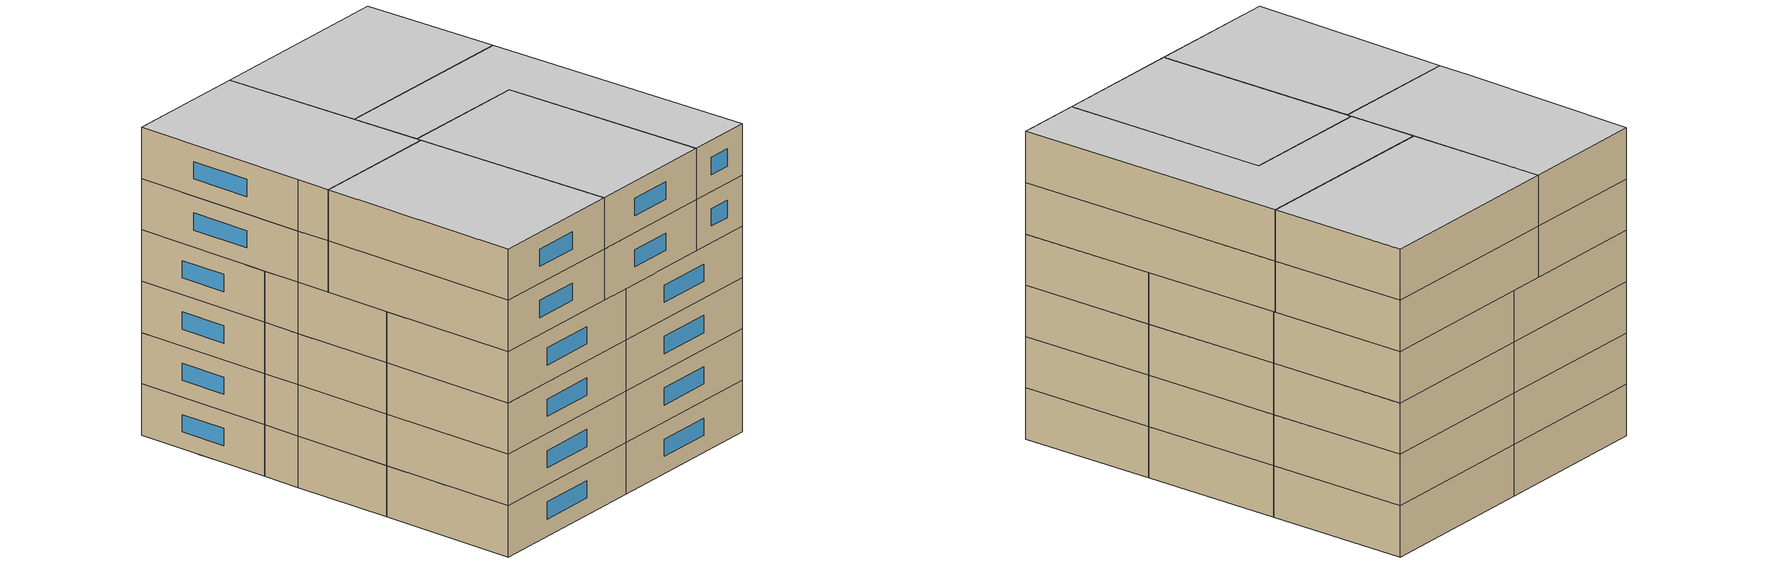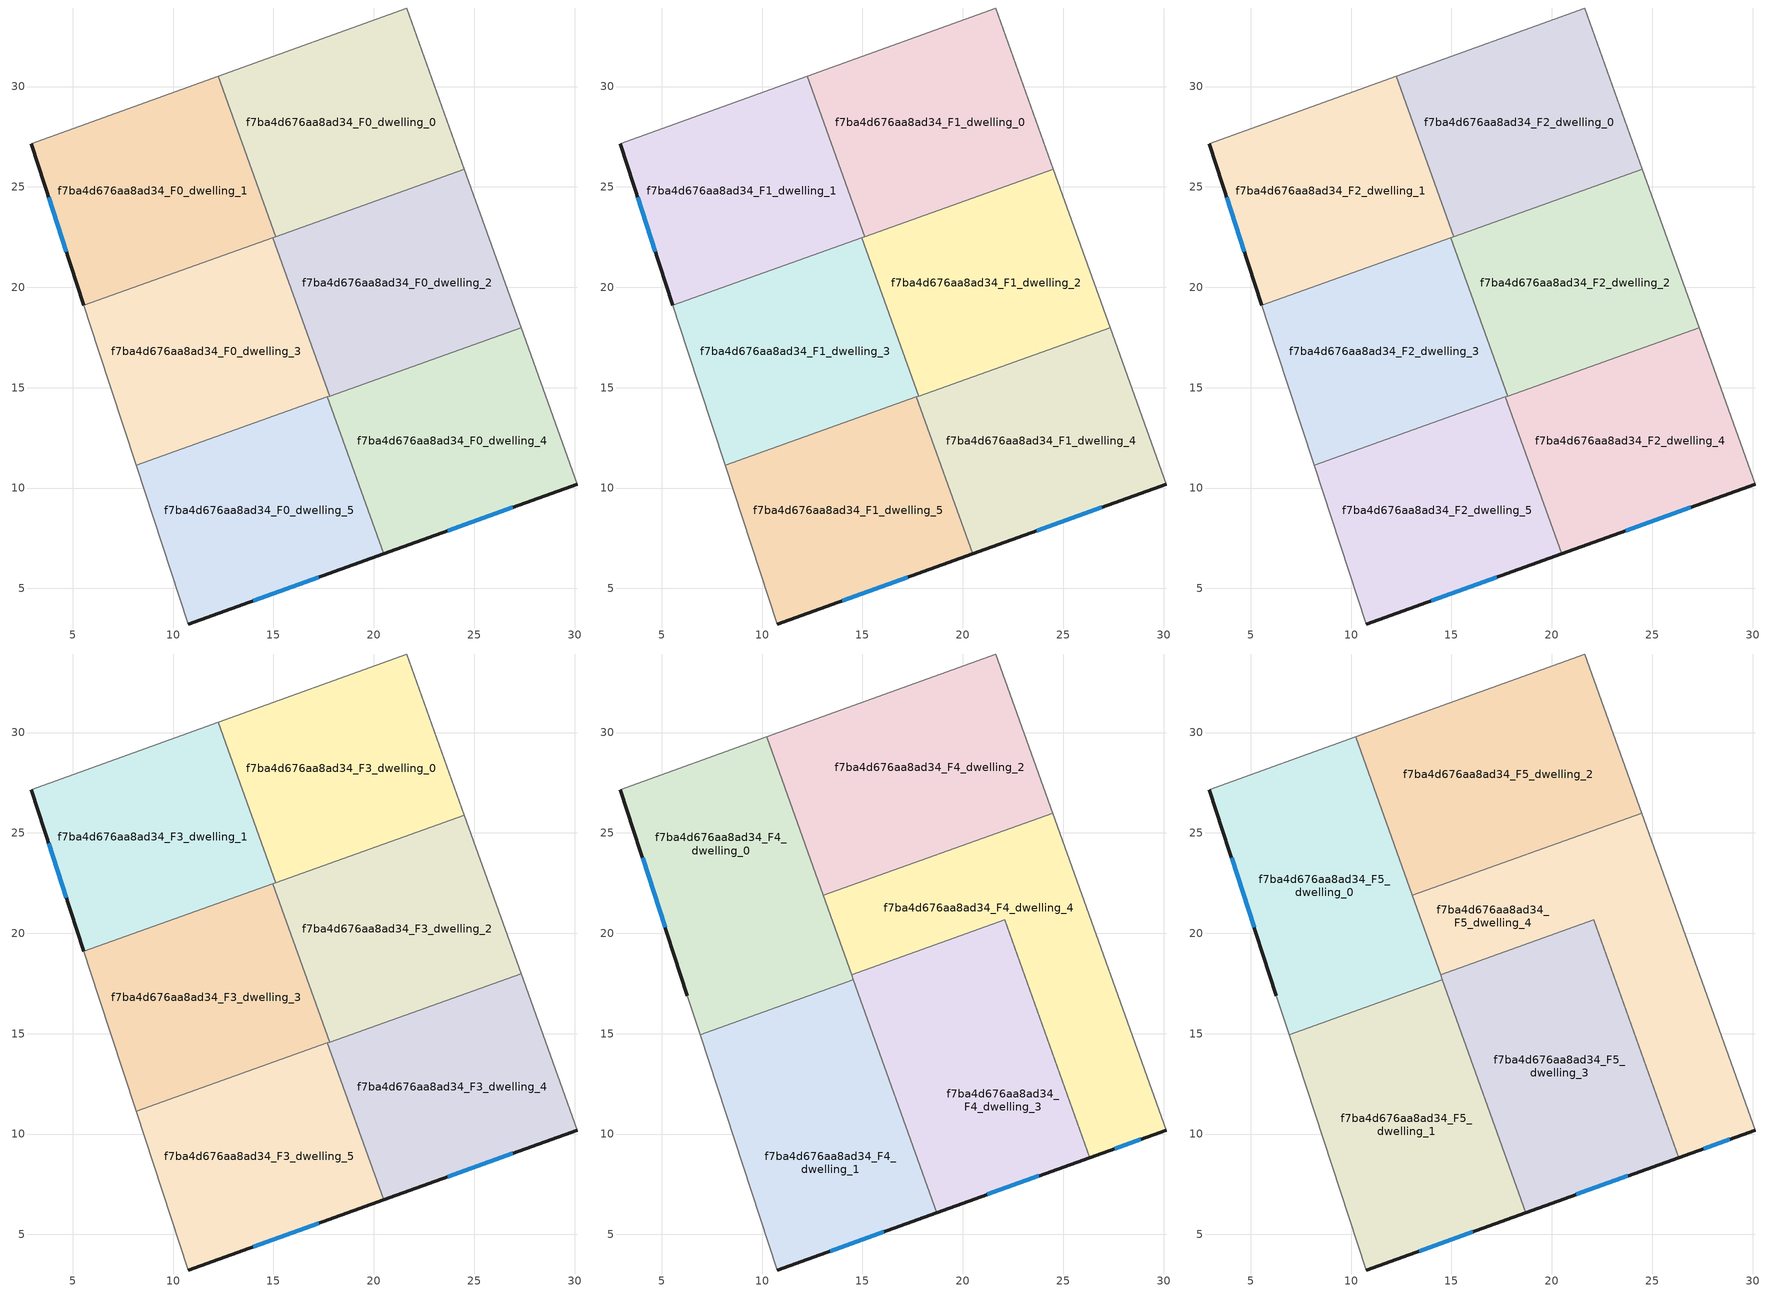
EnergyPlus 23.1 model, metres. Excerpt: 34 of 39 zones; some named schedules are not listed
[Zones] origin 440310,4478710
f7ba4d676aa8ad34_F0_dwelling_0
 floor ground (EU_floor_Construction): 21.64,33.91 24.51,25.89 15.11,22.53 12.25,30.52 z0
 wall adiabatic (EU_wall_Construction): 24.51,25.89 21.64,33.91 12.25,30.52 z0:3
 wall to f7ba4d676aa8ad34_F0_dwelling_1 (EU_wall_Construction): 12.25,30.52 15.11,22.53 z0:3
 wall to f7ba4d676aa8ad34_F0_dwelling_2 (EU_wall_Construction): 15.11,22.53 24.51,25.89 z0:3
f7ba4d676aa8ad34_F0_dwelling_1
 floor ground (EU_floor_Construction): 12.25,30.52 15.11,22.53 5.56,19.11 2.95,27.16 z0
 wall outside (EU_wall_Construction): 2.95,27.16 5.56,19.11 z0:3
 wall adiabatic (EU_wall_Construction): 12.25,30.52 2.95,27.16 z0:3
 wall to f7ba4d676aa8ad34_F0_dwelling_3 (EU_wall_Construction): 5.56,19.11 14.98,22.48 z0:3
 wall to f7ba4d676aa8ad34_F0_dwelling_2 (EU_wall_Construction): 14.98,22.48 15.11,22.52 z0:3
 window (EU_Window_Construction): 3.81,24.49 4.69,21.78 z0.99:2.01
f7ba4d676aa8ad34_F0_dwelling_2
 floor ground (EU_floor_Construction): 24.51,25.89 27.34,17.99 17.8,14.58 14.98,22.48 z0
 wall adiabatic (EU_wall_Construction): 27.34,17.99 24.51,25.89 z0:3
 wall to f7ba4d676aa8ad34_F0_dwelling_3 (EU_wall_Construction): 14.98,22.48 17.8,14.58 z0:3
 wall to f7ba4d676aa8ad34_F0_dwelling_4 (EU_wall_Construction): 17.8,14.58 27.34,17.99 z0:3
f7ba4d676aa8ad34_F0_dwelling_3
 floor ground (EU_floor_Construction): 14.98,22.48 17.8,14.58 8.17,11.13 6.28,16.88 5.56,19.11 z0
 wall adiabatic (EU_wall_Construction): 5.56,19.11 6.28,16.88 8.17,11.13 z0:3
 wall to f7ba4d676aa8ad34_F0_dwelling_5 (EU_wall_Construction): 8.17,11.13 17.69,14.54 z0:3
 wall to f7ba4d676aa8ad34_F0_dwelling_4 (EU_wall_Construction): 17.69,14.54 17.8,14.58 z0:3
f7ba4d676aa8ad34_F0_dwelling_4
 floor ground (EU_floor_Construction): 27.34,17.99 30.13,10.19 20.49,6.72 17.69,14.54 z0
 wall outside (EU_wall_Construction): 20.49,6.72 30.13,10.19 z0:3
 wall adiabatic (EU_wall_Construction): 30.13,10.19 27.34,17.99 z0:3
 wall to f7ba4d676aa8ad34_F0_dwelling_5 (EU_wall_Construction): 17.69,14.54 20.49,6.72 z0:3
 window (EU_Window_Construction): 23.68,7.87 26.93,9.04 z0.99:2.01
f7ba4d676aa8ad34_F0_dwelling_5
 floor ground (EU_floor_Construction): 17.69,14.54 20.49,6.72 10.77,3.23 8.17,11.13 z0
 wall outside (EU_wall_Construction): 10.77,3.23 20.49,6.72 z0:3
 wall adiabatic (EU_wall_Construction): 8.17,11.13 10.77,3.23 z0:3
 window (EU_Window_Construction): 13.99,4.39 17.27,5.57 z0.99:2.01
f7ba4d676aa8ad34_F1_dwelling_0
 floor to f7ba4d676aa8ad34_F0_dwelling_0 (EU_floor_Construction): 21.64,33.91 24.51,25.89 15.11,22.53 12.25,30.52 z3
 wall adiabatic (EU_wall_Construction): 24.51,25.89 21.64,33.91 12.25,30.52 z3:6
 wall to f7ba4d676aa8ad34_F1_dwelling_1 (EU_wall_Construction): 12.25,30.52 15.11,22.53 z3:6
 wall to f7ba4d676aa8ad34_F1_dwelling_2 (EU_wall_Construction): 15.11,22.53 24.51,25.89 z3:6
f7ba4d676aa8ad34_F1_dwelling_1
 floor to f7ba4d676aa8ad34_F0_dwelling_1 (EU_floor_Construction): 12.25,30.52 15.11,22.53 5.56,19.11 2.95,27.16 z3
 wall outside (EU_wall_Construction): 2.95,27.16 5.56,19.11 z3:6
 wall adiabatic (EU_wall_Construction): 12.25,30.52 2.95,27.16 z3:6
 wall to f7ba4d676aa8ad34_F1_dwelling_3 (EU_wall_Construction): 5.56,19.11 14.98,22.48 z3:6
 wall to f7ba4d676aa8ad34_F1_dwelling_2 (EU_wall_Construction): 14.98,22.48 15.11,22.52 z3:6
 window (EU_Window_Construction): 3.81,24.49 4.69,21.78 z3.99:5.01
f7ba4d676aa8ad34_F1_dwelling_2
 floor to f7ba4d676aa8ad34_F0_dwelling_2 (EU_floor_Construction): 24.51,25.89 27.34,17.99 17.8,14.58 14.98,22.48 z3
 wall adiabatic (EU_wall_Construction): 27.34,17.99 24.51,25.89 z3:6
 wall to f7ba4d676aa8ad34_F1_dwelling_3 (EU_wall_Construction): 14.98,22.48 17.8,14.58 z3:6
 wall to f7ba4d676aa8ad34_F1_dwelling_4 (EU_wall_Construction): 17.8,14.58 27.34,17.99 z3:6
f7ba4d676aa8ad34_F1_dwelling_3
 floor to f7ba4d676aa8ad34_F0_dwelling_3 (EU_floor_Construction): 14.98,22.48 17.8,14.58 8.17,11.13 6.28,16.88 5.56,19.11 z3
 wall adiabatic (EU_wall_Construction): 5.56,19.11 6.28,16.88 8.17,11.13 z3:6
 wall to f7ba4d676aa8ad34_F1_dwelling_5 (EU_wall_Construction): 8.17,11.13 17.69,14.54 z3:6
 wall to f7ba4d676aa8ad34_F1_dwelling_4 (EU_wall_Construction): 17.69,14.54 17.8,14.58 z3:6
f7ba4d676aa8ad34_F1_dwelling_4
 floor to f7ba4d676aa8ad34_F0_dwelling_4 (EU_floor_Construction): 27.34,17.99 30.13,10.19 20.49,6.72 17.69,14.54 z3
 wall outside (EU_wall_Construction): 20.49,6.72 30.13,10.19 z3:6
 wall adiabatic (EU_wall_Construction): 30.13,10.19 27.34,17.99 z3:6
 wall to f7ba4d676aa8ad34_F1_dwelling_5 (EU_wall_Construction): 17.69,14.54 20.49,6.72 z3:6
 window (EU_Window_Construction): 23.68,7.87 26.93,9.04 z3.99:5.01
f7ba4d676aa8ad34_F1_dwelling_5
 floor to f7ba4d676aa8ad34_F0_dwelling_5 (EU_floor_Construction): 17.69,14.54 20.49,6.72 10.77,3.23 8.17,11.13 z3
 wall outside (EU_wall_Construction): 10.77,3.23 20.49,6.72 z3:6
 wall adiabatic (EU_wall_Construction): 8.17,11.13 10.77,3.23 z3:6
 window (EU_Window_Construction): 13.99,4.39 17.27,5.57 z3.99:5.01
f7ba4d676aa8ad34_F2_dwelling_0
 floor to f7ba4d676aa8ad34_F1_dwelling_0 (EU_floor_Construction): 21.64,33.91 24.51,25.89 15.11,22.53 12.25,30.52 z6
 wall adiabatic (EU_wall_Construction): 24.51,25.89 21.64,33.91 12.25,30.52 z6:9
 wall to f7ba4d676aa8ad34_F2_dwelling_1 (EU_wall_Construction): 12.25,30.52 15.11,22.53 z6:9
 wall to f7ba4d676aa8ad34_F2_dwelling_2 (EU_wall_Construction): 15.11,22.53 24.51,25.89 z6:9
f7ba4d676aa8ad34_F2_dwelling_1
 floor to f7ba4d676aa8ad34_F1_dwelling_1 (EU_floor_Construction): 12.25,30.52 15.11,22.53 5.56,19.11 2.95,27.16 z6
 wall outside (EU_wall_Construction): 2.95,27.16 5.56,19.11 z6:9
 wall adiabatic (EU_wall_Construction): 12.25,30.52 2.95,27.16 z6:9
 wall to f7ba4d676aa8ad34_F2_dwelling_3 (EU_wall_Construction): 5.56,19.11 14.98,22.48 z6:9
 wall to f7ba4d676aa8ad34_F2_dwelling_2 (EU_wall_Construction): 14.98,22.48 15.11,22.52 z6:9
 window (EU_Window_Construction): 3.81,24.49 4.69,21.78 z6.99:8.01
f7ba4d676aa8ad34_F2_dwelling_2
 floor to f7ba4d676aa8ad34_F1_dwelling_2 (EU_floor_Construction): 24.51,25.89 27.34,17.99 17.8,14.58 14.98,22.48 z6
 wall adiabatic (EU_wall_Construction): 27.34,17.99 24.51,25.89 z6:9
 wall to f7ba4d676aa8ad34_F2_dwelling_3 (EU_wall_Construction): 14.98,22.48 17.8,14.58 z6:9
 wall to f7ba4d676aa8ad34_F2_dwelling_4 (EU_wall_Construction): 17.8,14.58 27.34,17.99 z6:9
f7ba4d676aa8ad34_F2_dwelling_3
 floor to f7ba4d676aa8ad34_F1_dwelling_3 (EU_floor_Construction): 14.98,22.48 17.8,14.58 8.17,11.13 6.28,16.88 5.56,19.11 z6
 wall adiabatic (EU_wall_Construction): 5.56,19.11 6.28,16.88 8.17,11.13 z6:9
 wall to f7ba4d676aa8ad34_F2_dwelling_5 (EU_wall_Construction): 8.17,11.13 17.69,14.54 z6:9
 wall to f7ba4d676aa8ad34_F2_dwelling_4 (EU_wall_Construction): 17.69,14.54 17.8,14.58 z6:9
f7ba4d676aa8ad34_F2_dwelling_4
 floor to f7ba4d676aa8ad34_F1_dwelling_4 (EU_floor_Construction): 27.34,17.99 30.13,10.19 20.49,6.72 17.69,14.54 z6
 wall outside (EU_wall_Construction): 20.49,6.72 30.13,10.19 z6:9
 wall adiabatic (EU_wall_Construction): 30.13,10.19 27.34,17.99 z6:9
 wall to f7ba4d676aa8ad34_F2_dwelling_5 (EU_wall_Construction): 17.69,14.54 20.49,6.72 z6:9
 window (EU_Window_Construction): 23.68,7.87 26.93,9.04 z6.99:8.01
f7ba4d676aa8ad34_F2_dwelling_5
 floor to f7ba4d676aa8ad34_F1_dwelling_5 (EU_floor_Construction): 17.69,14.54 20.49,6.72 10.77,3.23 8.17,11.13 z6
 wall outside (EU_wall_Construction): 10.77,3.23 20.49,6.72 z6:9
 wall adiabatic (EU_wall_Construction): 8.17,11.13 10.77,3.23 z6:9
 window (EU_Window_Construction): 13.99,4.39 17.27,5.57 z6.99:8.01
f7ba4d676aa8ad34_F3_dwelling_0
 floor to f7ba4d676aa8ad34_F2_dwelling_0 (EU_floor_Construction): 21.64,33.91 24.51,25.89 15.11,22.53 12.25,30.52 z9
 wall adiabatic (EU_wall_Construction): 24.51,25.89 21.64,33.91 12.25,30.52 z9:12
 wall to f7ba4d676aa8ad34_F3_dwelling_1 (EU_wall_Construction): 12.25,30.52 15.11,22.53 z9:12
 wall to f7ba4d676aa8ad34_F3_dwelling_2 (EU_wall_Construction): 15.11,22.53 24.51,25.89 z9:12
f7ba4d676aa8ad34_F3_dwelling_1
 floor to f7ba4d676aa8ad34_F2_dwelling_1 (EU_floor_Construction): 12.25,30.52 15.11,22.53 5.56,19.11 2.95,27.16 z9
 wall outside (EU_wall_Construction): 2.95,27.16 5.56,19.11 z9:12
 wall adiabatic (EU_wall_Construction): 12.25,30.52 2.95,27.16 z9:12
 wall to f7ba4d676aa8ad34_F3_dwelling_3 (EU_wall_Construction): 5.56,19.11 14.98,22.48 z9:12
 wall to f7ba4d676aa8ad34_F3_dwelling_2 (EU_wall_Construction): 14.98,22.48 15.11,22.52 z9:12
 window (EU_Window_Construction): 3.81,24.49 4.69,21.78 z9.99:11.01
f7ba4d676aa8ad34_F3_dwelling_2
 floor to f7ba4d676aa8ad34_F2_dwelling_2 (EU_floor_Construction): 24.51,25.89 27.34,17.99 17.8,14.58 14.98,22.48 z9
 wall adiabatic (EU_wall_Construction): 27.34,17.99 24.51,25.89 z9:12
 wall to f7ba4d676aa8ad34_F3_dwelling_3 (EU_wall_Construction): 14.98,22.48 17.8,14.58 z9:12
 wall to f7ba4d676aa8ad34_F3_dwelling_4 (EU_wall_Construction): 17.8,14.58 27.34,17.99 z9:12
 ceiling adiabatic (EU_roof_Construction): 23.53,16.63 22.08,20.67 16.36,18.62 17.8,14.58 z12
f7ba4d676aa8ad34_F3_dwelling_3
 floor to f7ba4d676aa8ad34_F2_dwelling_3 (EU_floor_Construction): 14.98,22.48 17.8,14.58 8.17,11.13 6.28,16.88 5.56,19.11 z9
 wall adiabatic (EU_wall_Construction): 5.56,19.11 6.28,16.88 8.17,11.13 z9:12
 wall to f7ba4d676aa8ad34_F3_dwelling_5 (EU_wall_Construction): 8.17,11.13 17.69,14.54 z9:12
 wall to f7ba4d676aa8ad34_F3_dwelling_4 (EU_wall_Construction): 17.69,14.54 17.8,14.58 z9:12
 ceiling adiabatic (EU_roof_Construction): 15.91,13.9 8.17,11.13 17.8,14.58 14.98,22.48 7.07,19.65 13.08,21.8 z12
f7ba4d676aa8ad34_F3_dwelling_4
 floor to f7ba4d676aa8ad34_F2_dwelling_4 (EU_floor_Construction): 27.34,17.99 30.13,10.19 20.49,6.72 17.69,14.54 z9
 wall outside (EU_wall_Construction): 20.49,6.72 30.13,10.19 z9:12
 wall adiabatic (EU_wall_Construction): 30.13,10.19 27.34,17.99 z9:12
 wall to f7ba4d676aa8ad34_F3_dwelling_5 (EU_wall_Construction): 17.69,14.54 20.49,6.72 z9:12
 window (EU_Window_Construction): 23.68,7.87 26.93,9.04 z9.99:11.01
f7ba4d676aa8ad34_F3_dwelling_5
 floor to f7ba4d676aa8ad34_F2_dwelling_5 (EU_floor_Construction): 17.69,14.54 20.49,6.72 10.77,3.23 8.17,11.13 z9
 wall outside (EU_wall_Construction): 10.77,3.23 20.49,6.72 z9:12
 wall adiabatic (EU_wall_Construction): 8.17,11.13 10.77,3.23 z9:12
 window (EU_Window_Construction): 13.99,4.39 17.27,5.57 z9.99:11.01
f7ba4d676aa8ad34_F4_dwelling_0
 floor to f7ba4d676aa8ad34_F3_dwelling_1 (EU_floor_Construction): 10.22,29.79 13.08,21.8 5.56,19.11 2.95,27.16 z12
 floor to f7ba4d676aa8ad34_F3_dwelling_3 (EU_floor_Construction): 13.08,21.8 14.56,17.67 6.92,14.94 6.28,16.88 5.56,19.11 z12
 wall outside (EU_wall_Construction): 2.95,27.16 6.28,16.88 z12:15
 wall to f7ba4d676aa8ad34_F4_dwelling_1 (EU_wall_Construction): 6.92,14.94 14.56,17.67 z12:15
 wall adiabatic (EU_wall_Construction): 6.28,16.88 6.92,14.94 / 10.22,29.79 2.95,27.16 z12:15
 wall to f7ba4d676aa8ad34_F4_dwelling_2 (EU_wall_Construction): 13.05,21.9 10.22,29.79 z12:15
 wall to f7ba4d676aa8ad34_F4_dwelling_4 (EU_wall_Construction): 14.46,17.94 13.05,21.9 z12:15
 wall to f7ba4d676aa8ad34_F4_dwelling_3 (EU_wall_Construction): 14.56,17.68 14.46,17.94 z12:15
 window (EU_Window_Construction): 4.05,23.75 5.17,20.29 z12.99:14.01
f7ba4d676aa8ad34_F4_dwelling_1
 floor to f7ba4d676aa8ad34_F3_dwelling_5 (EU_floor_Construction): 15.91,13.9 18.7,6.08 10.77,3.23 8.17,11.13 z12
 floor to f7ba4d676aa8ad34_F3_dwelling_3 (EU_floor_Construction): 14.56,17.67 15.91,13.9 8.17,11.13 6.92,14.94 z12
 wall outside (EU_wall_Construction): 10.77,3.23 18.7,6.08 z12:15
 wall adiabatic (EU_wall_Construction): 6.92,14.94 10.77,3.23 z12:15
 wall to f7ba4d676aa8ad34_F4_dwelling_3 (EU_wall_Construction): 18.7,6.08 14.56,17.67 z12:15
 window (EU_Window_Construction): 13.4,4.17 16.07,5.14 z12.99:14.01
f7ba4d676aa8ad34_F4_dwelling_2
 floor to f7ba4d676aa8ad34_F3_dwelling_0 (EU_floor_Construction): 21.64,33.91 24.47,25.99 15.08,22.63 12.25,30.52 z12
 floor to f7ba4d676aa8ad34_F3_dwelling_1 (EU_floor_Construction): 12.25,30.52 15.08,22.63 13.05,21.9 10.22,29.79 z12
 wall adiabatic (EU_wall_Construction): 24.47,25.99 21.64,33.91 10.22,29.79 z12:15
 wall to f7ba4d676aa8ad34_F4_dwelling_4 (EU_wall_Construction): 13.04,21.9 24.47,25.99 z12:15
f7ba4d676aa8ad34_F4_dwelling_3
 floor to f7ba4d676aa8ad34_F3_dwelling_4 (EU_floor_Construction): 23.53,16.63 26.32,8.82 20.49,6.72 17.69,14.54 z12
 floor to f7ba4d676aa8ad34_F3_dwelling_5 (EU_floor_Construction): 17.69,14.54 20.49,6.72 18.7,6.08 15.91,13.9 z12
 floor adiabatic (EU_floor_Construction): 22.08,20.67 26.32,8.82 23.53,16.63 15.91,13.9 18.7,6.08 14.46,17.94 z12
 wall outside (EU_wall_Construction): 18.7,6.08 26.32,8.82 z12:15
 wall to f7ba4d676aa8ad34_F4_dwelling_4 (EU_wall_Construction): 26.32,8.82 22.08,20.67 14.46,17.94 z12:15
 window (EU_Window_Construction): 21.23,6.99 23.79,7.91 z12.99:14.01
f7ba4d676aa8ad34_F4_dwelling_4
 floor to f7ba4d676aa8ad34_F3_dwelling_2 (EU_floor_Construction): 24.51,25.89 27.34,17.99 23.53,16.63 22.08,20.67 16.36,18.62 14.98,22.48 z12
 floor to f7ba4d676aa8ad34_F3_dwelling_0 (EU_floor_Construction): 24.47,25.99 24.51,25.89 15.11,22.53 15.08,22.63 z12
 floor to f7ba4d676aa8ad34_F3_dwelling_4 (EU_floor_Construction): 27.34,17.99 30.13,10.19 26.32,8.82 23.53,16.63 z12
 floor to f7ba4d676aa8ad34_F3_dwelling_1 (EU_floor_Construction): 15.08,22.63 15.11,22.53 13.08,21.8 13.05,21.9 z12
 floor adiabatic (EU_floor_Construction): 14.98,22.48 16.36,18.62 14.46,17.94 13.08,21.8 z12
 wall outside (EU_wall_Construction): 26.32,8.82 30.13,10.19 z12:15
 wall adiabatic (EU_wall_Construction): 30.13,10.19 24.47,25.99 z12:15
 window (EU_Window_Construction): 27.58,9.27 28.86,9.74 z12.99:14.01
f7ba4d676aa8ad34_F5_dwelling_0
 floor to f7ba4d676aa8ad34_F4_dwelling_0 (EU_floor_Construction): 10.22,29.79 14.56,17.67 6.92,14.94 6.28,16.88 2.95,27.16 z15
 wall outside (EU_wall_Construction): 2.95,27.16 6.28,16.88 z15:18
 wall to f7ba4d676aa8ad34_F5_dwelling_1 (EU_wall_Construction): 6.92,14.94 14.56,17.67 z15:18
 wall adiabatic (EU_wall_Construction): 6.28,16.88 6.92,14.94 / 10.22,29.79 2.95,27.16 z15:18
 wall to f7ba4d676aa8ad34_F5_dwelling_2 (EU_wall_Construction): 13.05,21.9 10.22,29.79 z15:18
 wall to f7ba4d676aa8ad34_F5_dwelling_4 (EU_wall_Construction): 14.46,17.94 13.05,21.9 z15:18
 wall to f7ba4d676aa8ad34_F5_dwelling_3 (EU_wall_Construction): 14.56,17.68 14.46,17.94 z15:18
 window (EU_Window_Construction): 4.05,23.75 5.17,20.29 z15.99:17.01
 ceiling to f7ba4d676aa8ad34_F6_dwelling_0 (EU_floor_Construction): 14.56,17.67 10.22,29.79 2.95,27.16 6.28,16.88 6.92,14.94 z18
f7ba4d676aa8ad34_F5_dwelling_1
 floor to f7ba4d676aa8ad34_F4_dwelling_1 (EU_floor_Construction): 14.56,17.67 18.7,6.08 10.77,3.23 6.92,14.94 z15
 wall outside (EU_wall_Construction): 10.77,3.23 18.7,6.08 z15:18
 wall adiabatic (EU_wall_Construction): 6.92,14.94 10.77,3.23 z15:18
 wall to f7ba4d676aa8ad34_F5_dwelling_3 (EU_wall_Construction): 18.7,6.08 14.56,17.67 z15:18
 window (EU_Window_Construction): 13.4,4.17 16.07,5.14 z15.99:17.01
 ceiling to f7ba4d676aa8ad34_F6_dwelling_1 (EU_floor_Construction): 18.7,6.08 14.56,17.67 6.92,14.94 10.77,3.23 z18
f7ba4d676aa8ad34_F5_dwelling_2
 floor to f7ba4d676aa8ad34_F4_dwelling_2 (EU_floor_Construction): 21.64,33.91 24.47,25.99 13.04,21.9 10.22,29.79 z15
 wall adiabatic (EU_wall_Construction): 24.47,25.99 21.64,33.91 10.22,29.79 z15:18
 wall to f7ba4d676aa8ad34_F5_dwelling_4 (EU_wall_Construction): 13.04,21.9 24.47,25.99 z15:18
 ceiling to f7ba4d676aa8ad34_F6_dwelling_2 (EU_floor_Construction): 24.47,25.99 21.64,33.91 10.22,29.79 13.04,21.9 z18
f7ba4d676aa8ad34_F5_dwelling_3
 floor to f7ba4d676aa8ad34_F4_dwelling_3 (EU_floor_Construction): 22.08,20.67 26.32,8.82 18.7,6.08 14.46,17.94 z15
 wall outside (EU_wall_Construction): 18.7,6.08 26.32,8.82 z15:18
 wall to f7ba4d676aa8ad34_F5_dwelling_4 (EU_wall_Construction): 26.32,8.82 22.08,20.67 14.46,17.94 z15:18
 window (EU_Window_Construction): 21.23,6.99 23.79,7.91 z15.99:17.01
 ceiling to f7ba4d676aa8ad34_F6_dwelling_3 (EU_floor_Construction): 26.32,8.82 22.08,20.67 14.46,17.94 18.7,6.08 z18
f7ba4d676aa8ad34_F5_dwelling_4
 floor to f7ba4d676aa8ad34_F4_dwelling_4 (EU_floor_Construction): 24.47,25.99 30.13,10.19 26.32,8.82 22.08,20.67 14.46,17.94 13.04,21.9 z15
 wall outside (EU_wall_Construction): 26.32,8.82 30.13,10.19 z15:18
 wall adiabatic (EU_wall_Construction): 30.13,10.19 24.47,25.99 z15:18
 window (EU_Window_Construction): 27.58,9.27 28.86,9.74 z15.99:17.01
 ceiling to f7ba4d676aa8ad34_F6_dwelling_4 (EU_floor_Construction): 30.13,10.19 24.47,25.99 13.04,21.9 14.46,17.94 22.08,20.67 26.32,8.82 z18
shading: 4.14,23.47 6.42,16.81 z0:6
[Building]
EU S2 Campaign: North Axis=0; Terrain=City; Solar Distribution=FullExterior
[Site:Location]
Madrid: Latitude=40.5; Longitude=-3.5; Time Zone=1; Elevation=609
[SizingPeriod:WeatherFileDays]
AnnualSizingPeriod: Begin Month=1; Begin Day of Month=1; End Month=12; End Day of Month=31; Day of Week for Start Day=Monday; Use Weather File Daylight Saving Period=No; Use Weather File Rain and Snow Indicators=No
[MATERIAL]
EU_InternalMass_Material: Roughness=MediumRough; Thickness=0.1; Conductivity=1; Density=1800; Specific Heat=900; Thermal Absorptance=0.9; Solar Absorptance=0.7; Visible Absorptance=0.7
[MATERIAL:NOMASS] Roughness=MediumRough; Thermal Absorptance=0.9; Solar Absorptance=0.7; Visible Absorptance=0.7
Name | Thermal Resistance
EU_wall_NoMass | 0.609216
EU_roof_NoMass | 0.513268
EU_floor_NoMass | 0.568163
[WINDOWMATERIAL:SIMPLEGLAZINGSYSTEM]
EU_Window_SimpleGlazing: UFactor=5.50606; Solar Heat Gain Coefficient=0.85; Visible Transmittance=0.85
[CONSTRUCTION]
EU_wall_Construction: EU_wall_NoMass
EU_roof_Construction: EU_roof_NoMass
EU_floor_Construction: EU_floor_NoMass
EU_InternalMass_Construction: EU_InternalMass_Material
EU_Window_Construction: EU_Window_SimpleGlazing
[ZONE] Type=1; Multiplier=1; Ceiling Height=autocalculate; Floor Area=autocalculate; Part of Total Floor Area=Yes
Name | Volume
f7ba4d676aa8ad34_F0_dwelling_0; f7ba4d676aa8ad34_F1_dwelling_0; f7ba4d676aa8ad34_F2_dwelling_0; f7ba4d676aa8ad34_F3_dwelling_0 | 254.782
f7ba4d676aa8ad34_F4_dwelling_0; f7ba4d676aa8ad34_F5_dwelling_0 | 305.715
f7ba4d676aa8ad34_F0_dwelling_1; f7ba4d676aa8ad34_F1_dwelling_1; f7ba4d676aa8ad34_F2_dwelling_1; f7ba4d676aa8ad34_F3_dwelling_1 | 254.765
f7ba4d676aa8ad34_F4_dwelling_1; f7ba4d676aa8ad34_F5_dwelling_1 | 305.729
f7ba4d676aa8ad34_F0_dwelling_2; f7ba4d676aa8ad34_F1_dwelling_2; f7ba4d676aa8ad34_F2_dwelling_2; f7ba4d676aa8ad34_F3_dwelling_2 | 254.774
f7ba4d676aa8ad34_F4_dwelling_2; f7ba4d676aa8ad34_F5_dwelling_2 | 305.728
f7ba4d676aa8ad34_F0_dwelling_3; f7ba4d676aa8ad34_F1_dwelling_3; f7ba4d676aa8ad34_F2_dwelling_3; f7ba4d676aa8ad34_F3_dwelling_3 | 254.763
f7ba4d676aa8ad34_F4_dwelling_3; f7ba4d676aa8ad34_F5_dwelling_3 | 305.717
f7ba4d676aa8ad34_F0_dwelling_4; f7ba4d676aa8ad34_F1_dwelling_4; f7ba4d676aa8ad34_F2_dwelling_4; f7ba4d676aa8ad34_F3_dwelling_4 | 254.783
f7ba4d676aa8ad34_F4_dwelling_4; f7ba4d676aa8ad34_F5_dwelling_4 | 305.706
f7ba4d676aa8ad34_F0_dwelling_5; f7ba4d676aa8ad34_F1_dwelling_5; f7ba4d676aa8ad34_F2_dwelling_5; f7ba4d676aa8ad34_F3_dwelling_5 | 254.764
[INTERNALMASS] Construction=EU_InternalMass_Construction
Name | Zone or ZoneList | Surface Area
f7ba4d676aa8ad34_F0_dwelling_0_EU_InternalMass | f7ba4d676aa8ad34_F0_dwelling_0 | 84.9277
f7ba4d676aa8ad34_F0_dwelling_1_EU_InternalMass | f7ba4d676aa8ad34_F0_dwelling_1 | 84.9205
f7ba4d676aa8ad34_F0_dwelling_2_EU_InternalMass | f7ba4d676aa8ad34_F0_dwelling_2 | 84.9232
f7ba4d676aa8ad34_F0_dwelling_3_EU_InternalMass | f7ba4d676aa8ad34_F0_dwelling_3 | 84.9213
f7ba4d676aa8ad34_F0_dwelling_4_EU_InternalMass | f7ba4d676aa8ad34_F0_dwelling_4 | 84.9272
f7ba4d676aa8ad34_F0_dwelling_5_EU_InternalMass | f7ba4d676aa8ad34_F0_dwelling_5 | 84.9199
f7ba4d676aa8ad34_F1_dwelling_0_EU_InternalMass | f7ba4d676aa8ad34_F1_dwelling_0 | 84.9277
f7ba4d676aa8ad34_F1_dwelling_1_EU_InternalMass | f7ba4d676aa8ad34_F1_dwelling_1 | 84.9205
f7ba4d676aa8ad34_F1_dwelling_2_EU_InternalMass | f7ba4d676aa8ad34_F1_dwelling_2 | 84.9232
f7ba4d676aa8ad34_F1_dwelling_3_EU_InternalMass | f7ba4d676aa8ad34_F1_dwelling_3 | 84.9213
f7ba4d676aa8ad34_F1_dwelling_4_EU_InternalMass | f7ba4d676aa8ad34_F1_dwelling_4 | 84.9272
f7ba4d676aa8ad34_F1_dwelling_5_EU_InternalMass | f7ba4d676aa8ad34_F1_dwelling_5 | 84.9199
f7ba4d676aa8ad34_F2_dwelling_0_EU_InternalMass | f7ba4d676aa8ad34_F2_dwelling_0 | 84.9277
f7ba4d676aa8ad34_F2_dwelling_1_EU_InternalMass | f7ba4d676aa8ad34_F2_dwelling_1 | 84.9205
f7ba4d676aa8ad34_F2_dwelling_2_EU_InternalMass | f7ba4d676aa8ad34_F2_dwelling_2 | 84.9232
f7ba4d676aa8ad34_F2_dwelling_3_EU_InternalMass | f7ba4d676aa8ad34_F2_dwelling_3 | 84.9213
f7ba4d676aa8ad34_F2_dwelling_4_EU_InternalMass | f7ba4d676aa8ad34_F2_dwelling_4 | 84.9272
f7ba4d676aa8ad34_F2_dwelling_5_EU_InternalMass | f7ba4d676aa8ad34_F2_dwelling_5 | 84.9199
f7ba4d676aa8ad34_F3_dwelling_0_EU_InternalMass | f7ba4d676aa8ad34_F3_dwelling_0 | 84.9277
f7ba4d676aa8ad34_F3_dwelling_1_EU_InternalMass | f7ba4d676aa8ad34_F3_dwelling_1 | 84.9205
f7ba4d676aa8ad34_F3_dwelling_2_EU_InternalMass | f7ba4d676aa8ad34_F3_dwelling_2 | 84.9232
f7ba4d676aa8ad34_F3_dwelling_3_EU_InternalMass | f7ba4d676aa8ad34_F3_dwelling_3 | 84.9213
f7ba4d676aa8ad34_F3_dwelling_4_EU_InternalMass | f7ba4d676aa8ad34_F3_dwelling_4 | 84.9272
f7ba4d676aa8ad34_F3_dwelling_5_EU_InternalMass | f7ba4d676aa8ad34_F3_dwelling_5 | 84.9199
f7ba4d676aa8ad34_F4_dwelling_0_EU_InternalMass | f7ba4d676aa8ad34_F4_dwelling_0 | 101.905
f7ba4d676aa8ad34_F4_dwelling_1_EU_InternalMass | f7ba4d676aa8ad34_F4_dwelling_1 | 101.909
f7ba4d676aa8ad34_F4_dwelling_2_EU_InternalMass | f7ba4d676aa8ad34_F4_dwelling_2 | 101.91
f7ba4d676aa8ad34_F4_dwelling_3_EU_InternalMass | f7ba4d676aa8ad34_F4_dwelling_3 | 101.905
f7ba4d676aa8ad34_F4_dwelling_4_EU_InternalMass | f7ba4d676aa8ad34_F4_dwelling_4 | 101.902
f7ba4d676aa8ad34_F5_dwelling_0_EU_InternalMass | f7ba4d676aa8ad34_F5_dwelling_0 | 101.905
f7ba4d676aa8ad34_F5_dwelling_1_EU_InternalMass | f7ba4d676aa8ad34_F5_dwelling_1 | 101.909
f7ba4d676aa8ad34_F5_dwelling_2_EU_InternalMass | f7ba4d676aa8ad34_F5_dwelling_2 | 101.91
f7ba4d676aa8ad34_F5_dwelling_3_EU_InternalMass | f7ba4d676aa8ad34_F5_dwelling_3 | 101.905
f7ba4d676aa8ad34_F5_dwelling_4_EU_InternalMass | f7ba4d676aa8ad34_F5_dwelling_4 | 101.902
[OTHEREQUIPMENT] Fuel Type=Electricity; Design Level Calculation Method=Watts/Area; Power per Zone Floor Area=1; Fraction Latent=0; Fraction Radiant=0; Fraction Lost=0; Carbon Dioxide Generation Rate=0; EndUse Subcategory=EU_Step8_InternalGains
Name | Zone or ZoneList or Space or SpaceList | Schedule
EU_Step8_InternalGain_f7ba4d676aa8ad34_F0_dwelling_0_f000 | f7ba4d676aa8ad34_F0_dwelling_0 | EU_Step8_GainSchedule_f7ba4d676aa8ad34_F0_dwelling_0_f000
EU_Step8_InternalGain_f7ba4d676aa8ad34_F0_dwelling_1_f000 | f7ba4d676aa8ad34_F0_dwelling_1 | EU_Step8_GainSchedule_f7ba4d676aa8ad34_F0_dwelling_1_f000
EU_Step8_InternalGain_f7ba4d676aa8ad34_F0_dwelling_2_f000 | f7ba4d676aa8ad34_F0_dwelling_2 | EU_Step8_GainSchedule_f7ba4d676aa8ad34_F0_dwelling_2_f000
EU_Step8_InternalGain_f7ba4d676aa8ad34_F0_dwelling_3_f000 | f7ba4d676aa8ad34_F0_dwelling_3 | EU_Step8_GainSchedule_f7ba4d676aa8ad34_F0_dwelling_3_f000
EU_Step8_InternalGain_f7ba4d676aa8ad34_F0_dwelling_4_f000 | f7ba4d676aa8ad34_F0_dwelling_4 | EU_Step8_GainSchedule_f7ba4d676aa8ad34_F0_dwelling_4_f000
EU_Step8_InternalGain_f7ba4d676aa8ad34_F0_dwelling_5_f000 | f7ba4d676aa8ad34_F0_dwelling_5 | EU_Step8_GainSchedule_f7ba4d676aa8ad34_F0_dwelling_5_f000
EU_Step8_InternalGain_f7ba4d676aa8ad34_F1_dwelling_0_f000 | f7ba4d676aa8ad34_F1_dwelling_0 | EU_Step8_GainSchedule_f7ba4d676aa8ad34_F1_dwelling_0_f000
EU_Step8_InternalGain_f7ba4d676aa8ad34_F1_dwelling_1_f000 | f7ba4d676aa8ad34_F1_dwelling_1 | EU_Step8_GainSchedule_f7ba4d676aa8ad34_F1_dwelling_1_f000
EU_Step8_InternalGain_f7ba4d676aa8ad34_F1_dwelling_2_f000 | f7ba4d676aa8ad34_F1_dwelling_2 | EU_Step8_GainSchedule_f7ba4d676aa8ad34_F1_dwelling_2_f000
EU_Step8_InternalGain_f7ba4d676aa8ad34_F1_dwelling_3_f000 | f7ba4d676aa8ad34_F1_dwelling_3 | EU_Step8_GainSchedule_f7ba4d676aa8ad34_F1_dwelling_3_f000
EU_Step8_InternalGain_f7ba4d676aa8ad34_F1_dwelling_4_f000 | f7ba4d676aa8ad34_F1_dwelling_4 | EU_Step8_GainSchedule_f7ba4d676aa8ad34_F1_dwelling_4_f000
EU_Step8_InternalGain_f7ba4d676aa8ad34_F1_dwelling_5_f000 | f7ba4d676aa8ad34_F1_dwelling_5 | EU_Step8_GainSchedule_f7ba4d676aa8ad34_F1_dwelling_5_f000
EU_Step8_InternalGain_f7ba4d676aa8ad34_F2_dwelling_0_f000 | f7ba4d676aa8ad34_F2_dwelling_0 | EU_Step8_GainSchedule_f7ba4d676aa8ad34_F2_dwelling_0_f000
EU_Step8_InternalGain_f7ba4d676aa8ad34_F2_dwelling_1_f000 | f7ba4d676aa8ad34_F2_dwelling_1 | EU_Step8_GainSchedule_f7ba4d676aa8ad34_F2_dwelling_1_f000
EU_Step8_InternalGain_f7ba4d676aa8ad34_F2_dwelling_2_f000 | f7ba4d676aa8ad34_F2_dwelling_2 | EU_Step8_GainSchedule_f7ba4d676aa8ad34_F2_dwelling_2_f000
EU_Step8_InternalGain_f7ba4d676aa8ad34_F2_dwelling_3_f000 | f7ba4d676aa8ad34_F2_dwelling_3 | EU_Step8_GainSchedule_f7ba4d676aa8ad34_F2_dwelling_3_f000
EU_Step8_InternalGain_f7ba4d676aa8ad34_F2_dwelling_4_f000 | f7ba4d676aa8ad34_F2_dwelling_4 | EU_Step8_GainSchedule_f7ba4d676aa8ad34_F2_dwelling_4_f000
EU_Step8_InternalGain_f7ba4d676aa8ad34_F2_dwelling_5_f000 | f7ba4d676aa8ad34_F2_dwelling_5 | EU_Step8_GainSchedule_f7ba4d676aa8ad34_F2_dwelling_5_f000
EU_Step8_InternalGain_f7ba4d676aa8ad34_F3_dwelling_0_f000 | f7ba4d676aa8ad34_F3_dwelling_0 | EU_Step8_GainSchedule_f7ba4d676aa8ad34_F3_dwelling_0_f000
EU_Step8_InternalGain_f7ba4d676aa8ad34_F3_dwelling_1_f000 | f7ba4d676aa8ad34_F3_dwelling_1 | EU_Step8_GainSchedule_f7ba4d676aa8ad34_F3_dwelling_1_f000
EU_Step8_InternalGain_f7ba4d676aa8ad34_F3_dwelling_2_f000 | f7ba4d676aa8ad34_F3_dwelling_2 | EU_Step8_GainSchedule_f7ba4d676aa8ad34_F3_dwelling_2_f000
EU_Step8_InternalGain_f7ba4d676aa8ad34_F3_dwelling_3_f000 | f7ba4d676aa8ad34_F3_dwelling_3 | EU_Step8_GainSchedule_f7ba4d676aa8ad34_F3_dwelling_3_f000
EU_Step8_InternalGain_f7ba4d676aa8ad34_F3_dwelling_4_f000 | f7ba4d676aa8ad34_F3_dwelling_4 | EU_Step8_GainSchedule_f7ba4d676aa8ad34_F3_dwelling_4_f000
EU_Step8_InternalGain_f7ba4d676aa8ad34_F3_dwelling_5_f000 | f7ba4d676aa8ad34_F3_dwelling_5 | EU_Step8_GainSchedule_f7ba4d676aa8ad34_F3_dwelling_5_f000
EU_Step8_InternalGain_f7ba4d676aa8ad34_F4_dwelling_0_f000 | f7ba4d676aa8ad34_F4_dwelling_0 | EU_Step8_GainSchedule_f7ba4d676aa8ad34_F4_dwelling_0_f000
EU_Step8_InternalGain_f7ba4d676aa8ad34_F4_dwelling_1_f000 | f7ba4d676aa8ad34_F4_dwelling_1 | EU_Step8_GainSchedule_f7ba4d676aa8ad34_F4_dwelling_1_f000
EU_Step8_InternalGain_f7ba4d676aa8ad34_F4_dwelling_2_f000 | f7ba4d676aa8ad34_F4_dwelling_2 | EU_Step8_GainSchedule_f7ba4d676aa8ad34_F4_dwelling_2_f000
EU_Step8_InternalGain_f7ba4d676aa8ad34_F4_dwelling_3_f000 | f7ba4d676aa8ad34_F4_dwelling_3 | EU_Step8_GainSchedule_f7ba4d676aa8ad34_F4_dwelling_3_f000
EU_Step8_InternalGain_f7ba4d676aa8ad34_F4_dwelling_4_f000 | f7ba4d676aa8ad34_F4_dwelling_4 | EU_Step8_GainSchedule_f7ba4d676aa8ad34_F4_dwelling_4_f000
EU_Step8_InternalGain_f7ba4d676aa8ad34_F5_dwelling_0_f000 | f7ba4d676aa8ad34_F5_dwelling_0 | EU_Step8_GainSchedule_f7ba4d676aa8ad34_F5_dwelling_0_f000
EU_Step8_InternalGain_f7ba4d676aa8ad34_F5_dwelling_1_f000 | f7ba4d676aa8ad34_F5_dwelling_1 | EU_Step8_GainSchedule_f7ba4d676aa8ad34_F5_dwelling_1_f000
EU_Step8_InternalGain_f7ba4d676aa8ad34_F5_dwelling_2_f000 | f7ba4d676aa8ad34_F5_dwelling_2 | EU_Step8_GainSchedule_f7ba4d676aa8ad34_F5_dwelling_2_f000
EU_Step8_InternalGain_f7ba4d676aa8ad34_F5_dwelling_3_f000 | f7ba4d676aa8ad34_F5_dwelling_3 | EU_Step8_GainSchedule_f7ba4d676aa8ad34_F5_dwelling_3_f000
EU_Step8_InternalGain_f7ba4d676aa8ad34_F5_dwelling_4_f000 | f7ba4d676aa8ad34_F5_dwelling_4 | EU_Step8_GainSchedule_f7ba4d676aa8ad34_F5_dwelling_4_f000
[ZONEVENTILATION:DESIGNFLOWRATE] Schedule=EU_AlwaysOn; Design Flow Rate Calculation Method=AirChanges/Hour; Air Changes per Hour=0.752966; Ventilation Type=Natural; Fan Pressure Rise=0; Fan Total Efficiency=1; Constant Term Coefficient=1; Temperature Term Coefficient=0; Velocity Term Coefficient=0; Velocity Squared Term Coefficient=0; Minimum Indoor Temperature=-100; Maximum Indoor Temperature=100; Delta Temperature=-100; Minimum Outdoor Temperature=-100; Maximum Outdoor Temperature=100; Maximum Wind Speed=40
Name | Zone or ZoneList or Space or SpaceList
EU_ConstantAir_f7ba4d676aa8ad34_F0_dwelling_0 | f7ba4d676aa8ad34_F0_dwelling_0
EU_ConstantAir_f7ba4d676aa8ad34_F0_dwelling_1 | f7ba4d676aa8ad34_F0_dwelling_1
EU_ConstantAir_f7ba4d676aa8ad34_F0_dwelling_2 | f7ba4d676aa8ad34_F0_dwelling_2
EU_ConstantAir_f7ba4d676aa8ad34_F0_dwelling_3 | f7ba4d676aa8ad34_F0_dwelling_3
EU_ConstantAir_f7ba4d676aa8ad34_F0_dwelling_4 | f7ba4d676aa8ad34_F0_dwelling_4
EU_ConstantAir_f7ba4d676aa8ad34_F0_dwelling_5 | f7ba4d676aa8ad34_F0_dwelling_5
EU_ConstantAir_f7ba4d676aa8ad34_F1_dwelling_0 | f7ba4d676aa8ad34_F1_dwelling_0
EU_ConstantAir_f7ba4d676aa8ad34_F1_dwelling_1 | f7ba4d676aa8ad34_F1_dwelling_1
EU_ConstantAir_f7ba4d676aa8ad34_F1_dwelling_2 | f7ba4d676aa8ad34_F1_dwelling_2
EU_ConstantAir_f7ba4d676aa8ad34_F1_dwelling_3 | f7ba4d676aa8ad34_F1_dwelling_3
EU_ConstantAir_f7ba4d676aa8ad34_F1_dwelling_4 | f7ba4d676aa8ad34_F1_dwelling_4
EU_ConstantAir_f7ba4d676aa8ad34_F1_dwelling_5 | f7ba4d676aa8ad34_F1_dwelling_5
EU_ConstantAir_f7ba4d676aa8ad34_F2_dwelling_0 | f7ba4d676aa8ad34_F2_dwelling_0
EU_ConstantAir_f7ba4d676aa8ad34_F2_dwelling_1 | f7ba4d676aa8ad34_F2_dwelling_1
EU_ConstantAir_f7ba4d676aa8ad34_F2_dwelling_2 | f7ba4d676aa8ad34_F2_dwelling_2
EU_ConstantAir_f7ba4d676aa8ad34_F2_dwelling_3 | f7ba4d676aa8ad34_F2_dwelling_3
EU_ConstantAir_f7ba4d676aa8ad34_F2_dwelling_4 | f7ba4d676aa8ad34_F2_dwelling_4
EU_ConstantAir_f7ba4d676aa8ad34_F2_dwelling_5 | f7ba4d676aa8ad34_F2_dwelling_5
EU_ConstantAir_f7ba4d676aa8ad34_F3_dwelling_0 | f7ba4d676aa8ad34_F3_dwelling_0
EU_ConstantAir_f7ba4d676aa8ad34_F3_dwelling_1 | f7ba4d676aa8ad34_F3_dwelling_1
EU_ConstantAir_f7ba4d676aa8ad34_F3_dwelling_2 | f7ba4d676aa8ad34_F3_dwelling_2
EU_ConstantAir_f7ba4d676aa8ad34_F3_dwelling_3 | f7ba4d676aa8ad34_F3_dwelling_3
EU_ConstantAir_f7ba4d676aa8ad34_F3_dwelling_4 | f7ba4d676aa8ad34_F3_dwelling_4
EU_ConstantAir_f7ba4d676aa8ad34_F3_dwelling_5 | f7ba4d676aa8ad34_F3_dwelling_5
EU_ConstantAir_f7ba4d676aa8ad34_F4_dwelling_0 | f7ba4d676aa8ad34_F4_dwelling_0
EU_ConstantAir_f7ba4d676aa8ad34_F4_dwelling_1 | f7ba4d676aa8ad34_F4_dwelling_1
EU_ConstantAir_f7ba4d676aa8ad34_F4_dwelling_2 | f7ba4d676aa8ad34_F4_dwelling_2
EU_ConstantAir_f7ba4d676aa8ad34_F4_dwelling_3 | f7ba4d676aa8ad34_F4_dwelling_3
EU_ConstantAir_f7ba4d676aa8ad34_F4_dwelling_4 | f7ba4d676aa8ad34_F4_dwelling_4
EU_ConstantAir_f7ba4d676aa8ad34_F5_dwelling_0 | f7ba4d676aa8ad34_F5_dwelling_0
EU_ConstantAir_f7ba4d676aa8ad34_F5_dwelling_1 | f7ba4d676aa8ad34_F5_dwelling_1
EU_ConstantAir_f7ba4d676aa8ad34_F5_dwelling_2 | f7ba4d676aa8ad34_F5_dwelling_2
EU_ConstantAir_f7ba4d676aa8ad34_F5_dwelling_3 | f7ba4d676aa8ad34_F5_dwelling_3
EU_ConstantAir_f7ba4d676aa8ad34_F5_dwelling_4 | f7ba4d676aa8ad34_F5_dwelling_4
[HVACTEMPLATE:ZONE:IDEALLOADSAIRSYSTEM] System Availability Schedule=EU_AlwaysOn; Maximum Heating Supply Air Temperature=50; Minimum Cooling Supply Air Temperature=13; Maximum Heating Supply Air Humidity Ratio=0.0156; Minimum Cooling Supply Air Humidity Ratio=0.0077; Heating Limit=NoLimit; Cooling Limit=NoLimit; Heating Availability Schedule=EU_AlwaysOn; Cooling Availability Schedule=EU_CoolingOff; Dehumidification Control Type=ConstantSensibleHeatRatio; Cooling Sensible Heat Ratio=0.7; Dehumidification Setpoint=60; Humidification Control Type=None; Humidification Setpoint=30; Outdoor Air Method=None; Outdoor Air Flow Rate per Person=0.00944; Outdoor Air Flow Rate per Zone Floor Area=0; Outdoor Air Flow Rate per Zone=0; Demand Controlled Ventilation Type=None; Outdoor Air Economizer Type=NoEconomizer; Heat Recovery Type=None; Sensible Heat Recovery Effectiveness=0.7; Latent Heat Recovery Effectiveness=0.65
Name | Template Thermostat
f7ba4d676aa8ad34_F0_dwelling_0 | EU_HeatOnly_f7ba4d676aa8ad34_F0_dwelling_0
f7ba4d676aa8ad34_F0_dwelling_1 | EU_HeatOnly_f7ba4d676aa8ad34_F0_dwelling_1
f7ba4d676aa8ad34_F0_dwelling_2 | EU_HeatOnly_f7ba4d676aa8ad34_F0_dwelling_2
f7ba4d676aa8ad34_F0_dwelling_3 | EU_HeatOnly_f7ba4d676aa8ad34_F0_dwelling_3
f7ba4d676aa8ad34_F0_dwelling_4 | EU_HeatOnly_f7ba4d676aa8ad34_F0_dwelling_4
f7ba4d676aa8ad34_F0_dwelling_5 | EU_HeatOnly_f7ba4d676aa8ad34_F0_dwelling_5
f7ba4d676aa8ad34_F1_dwelling_0 | EU_HeatOnly_f7ba4d676aa8ad34_F1_dwelling_0
f7ba4d676aa8ad34_F1_dwelling_1 | EU_HeatOnly_f7ba4d676aa8ad34_F1_dwelling_1
f7ba4d676aa8ad34_F1_dwelling_2 | EU_HeatOnly_f7ba4d676aa8ad34_F1_dwelling_2
f7ba4d676aa8ad34_F1_dwelling_3 | EU_HeatOnly_f7ba4d676aa8ad34_F1_dwelling_3
f7ba4d676aa8ad34_F1_dwelling_4 | EU_HeatOnly_f7ba4d676aa8ad34_F1_dwelling_4
f7ba4d676aa8ad34_F1_dwelling_5 | EU_HeatOnly_f7ba4d676aa8ad34_F1_dwelling_5
f7ba4d676aa8ad34_F2_dwelling_0 | EU_HeatOnly_f7ba4d676aa8ad34_F2_dwelling_0
f7ba4d676aa8ad34_F2_dwelling_1 | EU_HeatOnly_f7ba4d676aa8ad34_F2_dwelling_1
f7ba4d676aa8ad34_F2_dwelling_2 | EU_HeatOnly_f7ba4d676aa8ad34_F2_dwelling_2
f7ba4d676aa8ad34_F2_dwelling_3 | EU_HeatOnly_f7ba4d676aa8ad34_F2_dwelling_3
f7ba4d676aa8ad34_F2_dwelling_4 | EU_HeatOnly_f7ba4d676aa8ad34_F2_dwelling_4
f7ba4d676aa8ad34_F2_dwelling_5 | EU_HeatOnly_f7ba4d676aa8ad34_F2_dwelling_5
f7ba4d676aa8ad34_F3_dwelling_0 | EU_HeatOnly_f7ba4d676aa8ad34_F3_dwelling_0
f7ba4d676aa8ad34_F3_dwelling_1 | EU_HeatOnly_f7ba4d676aa8ad34_F3_dwelling_1
f7ba4d676aa8ad34_F3_dwelling_2 | EU_HeatOnly_f7ba4d676aa8ad34_F3_dwelling_2
f7ba4d676aa8ad34_F3_dwelling_3 | EU_HeatOnly_f7ba4d676aa8ad34_F3_dwelling_3
f7ba4d676aa8ad34_F3_dwelling_4 | EU_HeatOnly_f7ba4d676aa8ad34_F3_dwelling_4
f7ba4d676aa8ad34_F3_dwelling_5 | EU_HeatOnly_f7ba4d676aa8ad34_F3_dwelling_5
f7ba4d676aa8ad34_F4_dwelling_0 | EU_HeatOnly_f7ba4d676aa8ad34_F4_dwelling_0
f7ba4d676aa8ad34_F4_dwelling_1 | EU_HeatOnly_f7ba4d676aa8ad34_F4_dwelling_1
f7ba4d676aa8ad34_F4_dwelling_2 | EU_HeatOnly_f7ba4d676aa8ad34_F4_dwelling_2
f7ba4d676aa8ad34_F4_dwelling_3 | EU_HeatOnly_f7ba4d676aa8ad34_F4_dwelling_3
f7ba4d676aa8ad34_F4_dwelling_4 | EU_HeatOnly_f7ba4d676aa8ad34_F4_dwelling_4
f7ba4d676aa8ad34_F5_dwelling_0 | EU_HeatOnly_f7ba4d676aa8ad34_F5_dwelling_0
f7ba4d676aa8ad34_F5_dwelling_1 | EU_HeatOnly_f7ba4d676aa8ad34_F5_dwelling_1
f7ba4d676aa8ad34_F5_dwelling_2 | EU_HeatOnly_f7ba4d676aa8ad34_F5_dwelling_2
f7ba4d676aa8ad34_F5_dwelling_3 | EU_HeatOnly_f7ba4d676aa8ad34_F5_dwelling_3
f7ba4d676aa8ad34_F5_dwelling_4 | EU_HeatOnly_f7ba4d676aa8ad34_F5_dwelling_4
[SIZING:ZONE] Zone Cooling Design Supply Air Temperature Input Method=SupplyAirTemperature; Zone Cooling Design Supply Air Temperature=13; Zone Heating Design Supply Air Temperature Input Method=SupplyAirTemperature; Zone Heating Design Supply Air Temperature=50; Zone Cooling Design Supply Air Humidity Ratio=0.008; Zone Heating Design Supply Air Humidity Ratio=0.008; Cooling Design Air Flow Method=DesignDay; Cooling Design Air Flow Rate=0; Cooling Minimum Air Flow per Zone Floor Area=0.000762; Cooling Minimum Air Flow=0; Cooling Minimum Air Flow Fraction=0.2; Heating Design Air Flow Method=DesignDay; Heating Design Air Flow Rate=0; Heating Maximum Air Flow per Zone Floor Area=0.002032; Heating Maximum Air Flow=0.141576; Heating Maximum Air Flow Fraction=0.3; Account for Dedicated Outdoor Air System=No; Dedicated Outdoor Air System Control Strategy=NeutralSupplyAir; Dedicated Outdoor Air Low Setpoint Temperature for Design=autosize; Dedicated Outdoor Air High Setpoint Temperature for Design=autosize; Zone Load Sizing Method=Sensible Load Only No Latent Load; Zone Latent Cooling Design Supply Air Humidity Ratio Input Method=HumidityRatioDifference; Zone Cooling Design Supply Air Humidity Ratio Difference=0.005; Zone Latent Heating Design Supply Air Humidity Ratio Input Method=HumidityRatioDifference; Zone Humidification Design Supply Air Humidity Ratio Difference=0.005
f7ba4d676aa8ad34_F0_dwelling_0; f7ba4d676aa8ad34_F0_dwelling_1; f7ba4d676aa8ad34_F0_dwelling_2; f7ba4d676aa8ad34_F0_dwelling_3; f7ba4d676aa8ad34_F0_dwelling_4; f7ba4d676aa8ad34_F0_dwelling_5; f7ba4d676aa8ad34_F1_dwelling_0; f7ba4d676aa8ad34_F1_dwelling_1; f7ba4d676aa8ad34_F1_dwelling_2; f7ba4d676aa8ad34_F1_dwelling_3; f7ba4d676aa8ad34_F1_dwelling_4; f7ba4d676aa8ad34_F1_dwelling_5; f7ba4d676aa8ad34_F2_dwelling_0; f7ba4d676aa8ad34_F2_dwelling_1; f7ba4d676aa8ad34_F2_dwelling_2; f7ba4d676aa8ad34_F2_dwelling_3; f7ba4d676aa8ad34_F2_dwelling_4; f7ba4d676aa8ad34_F2_dwelling_5; f7ba4d676aa8ad34_F3_dwelling_0; f7ba4d676aa8ad34_F3_dwelling_1; f7ba4d676aa8ad34_F3_dwelling_2; f7ba4d676aa8ad34_F3_dwelling_3; f7ba4d676aa8ad34_F3_dwelling_4; f7ba4d676aa8ad34_F3_dwelling_5; f7ba4d676aa8ad34_F4_dwelling_0; f7ba4d676aa8ad34_F4_dwelling_1; f7ba4d676aa8ad34_F4_dwelling_2; f7ba4d676aa8ad34_F4_dwelling_3; f7ba4d676aa8ad34_F4_dwelling_4; f7ba4d676aa8ad34_F5_dwelling_0; f7ba4d676aa8ad34_F5_dwelling_1; f7ba4d676aa8ad34_F5_dwelling_2; f7ba4d676aa8ad34_F5_dwelling_3; f7ba4d676aa8ad34_F5_dwelling_4
[SCHEDULE:FILE] Column Number=1; Rows to Skip at Top=0; Number of Hours of Data=8760; Column Separator=Comma; Interpolate to Timestep=No; Minutes per Item=60; Adjust Schedule for Daylight Savings=Yes
Name | File
EU_Step8_GainSchedule_f7ba4d676aa8ad34_F0_dwelling_0_f000 | ../../schedules/f7ba4d676aa8ad34/f7ba4d676aa8ad34_F0_dwelling_0_f000_gain.csv
EU_Step8_GainSchedule_f7ba4d676aa8ad34_F0_dwelling_1_f000 | ../../schedules/f7ba4d676aa8ad34/f7ba4d676aa8ad34_F0_dwelling_1_f000_gain.csv
EU_Step8_GainSchedule_f7ba4d676aa8ad34_F0_dwelling_2_f000 | ../../schedules/f7ba4d676aa8ad34/f7ba4d676aa8ad34_F0_dwelling_2_f000_gain.csv
EU_Step8_GainSchedule_f7ba4d676aa8ad34_F0_dwelling_3_f000 | ../../schedules/f7ba4d676aa8ad34/f7ba4d676aa8ad34_F0_dwelling_3_f000_gain.csv
EU_Step8_GainSchedule_f7ba4d676aa8ad34_F0_dwelling_4_f000 | ../../schedules/f7ba4d676aa8ad34/f7ba4d676aa8ad34_F0_dwelling_4_f000_gain.csv
EU_Step8_GainSchedule_f7ba4d676aa8ad34_F0_dwelling_5_f000 | ../../schedules/f7ba4d676aa8ad34/f7ba4d676aa8ad34_F0_dwelling_5_f000_gain.csv
EU_Step8_GainSchedule_f7ba4d676aa8ad34_F1_dwelling_0_f000 | ../../schedules/f7ba4d676aa8ad34/f7ba4d676aa8ad34_F1_dwelling_0_f000_gain.csv
EU_Step8_GainSchedule_f7ba4d676aa8ad34_F1_dwelling_1_f000 | ../../schedules/f7ba4d676aa8ad34/f7ba4d676aa8ad34_F1_dwelling_1_f000_gain.csv
EU_Step8_GainSchedule_f7ba4d676aa8ad34_F1_dwelling_2_f000 | ../../schedules/f7ba4d676aa8ad34/f7ba4d676aa8ad34_F1_dwelling_2_f000_gain.csv
EU_Step8_GainSchedule_f7ba4d676aa8ad34_F1_dwelling_3_f000 | ../../schedules/f7ba4d676aa8ad34/f7ba4d676aa8ad34_F1_dwelling_3_f000_gain.csv
EU_Step8_GainSchedule_f7ba4d676aa8ad34_F1_dwelling_4_f000 | ../../schedules/f7ba4d676aa8ad34/f7ba4d676aa8ad34_F1_dwelling_4_f000_gain.csv
EU_Step8_GainSchedule_f7ba4d676aa8ad34_F1_dwelling_5_f000 | ../../schedules/f7ba4d676aa8ad34/f7ba4d676aa8ad34_F1_dwelling_5_f000_gain.csv
EU_Step8_GainSchedule_f7ba4d676aa8ad34_F2_dwelling_0_f000 | ../../schedules/f7ba4d676aa8ad34/f7ba4d676aa8ad34_F2_dwelling_0_f000_gain.csv
EU_Step8_GainSchedule_f7ba4d676aa8ad34_F2_dwelling_1_f000 | ../../schedules/f7ba4d676aa8ad34/f7ba4d676aa8ad34_F2_dwelling_1_f000_gain.csv
EU_Step8_GainSchedule_f7ba4d676aa8ad34_F2_dwelling_2_f000 | ../../schedules/f7ba4d676aa8ad34/f7ba4d676aa8ad34_F2_dwelling_2_f000_gain.csv
EU_Step8_GainSchedule_f7ba4d676aa8ad34_F2_dwelling_3_f000 | ../../schedules/f7ba4d676aa8ad34/f7ba4d676aa8ad34_F2_dwelling_3_f000_gain.csv
EU_Step8_GainSchedule_f7ba4d676aa8ad34_F2_dwelling_4_f000 | ../../schedules/f7ba4d676aa8ad34/f7ba4d676aa8ad34_F2_dwelling_4_f000_gain.csv
EU_Step8_GainSchedule_f7ba4d676aa8ad34_F2_dwelling_5_f000 | ../../schedules/f7ba4d676aa8ad34/f7ba4d676aa8ad34_F2_dwelling_5_f000_gain.csv
EU_Step8_GainSchedule_f7ba4d676aa8ad34_F3_dwelling_0_f000 | ../../schedules/f7ba4d676aa8ad34/f7ba4d676aa8ad34_F3_dwelling_0_f000_gain.csv
EU_Step8_GainSchedule_f7ba4d676aa8ad34_F3_dwelling_1_f000 | ../../schedules/f7ba4d676aa8ad34/f7ba4d676aa8ad34_F3_dwelling_1_f000_gain.csv
